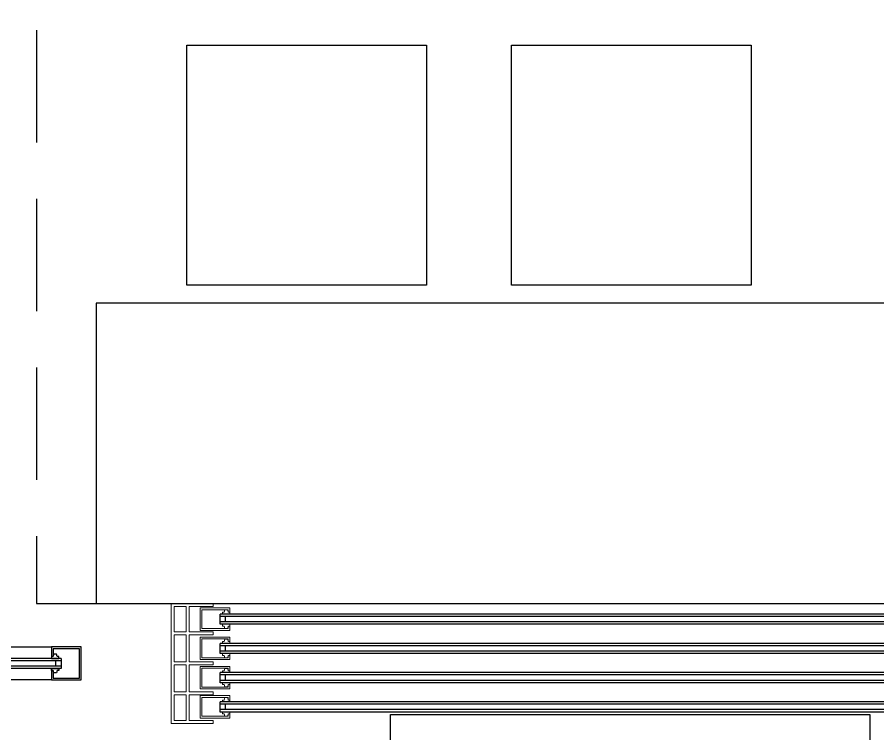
# Model space of a CAD drawing. Header units: centimetres. Extents: x 2135 to 5458, y 2057 to 4523.
# Drawn here: x 3054.4 to 3198, y 2824 to 2943.5 of the extents above; entities that cross this region are included whole.
import ezdxf

# ---------------------------------------------------------------- set-up
doc = ezdxf.new("R2010")
doc.units = ezdxf.units.CM
doc.header["$LTSCALE"] = 50
doc.linetypes.add('HIDDEN2', pattern=[0.1875, 0.125, -0.0625])
for name, color, linetype in [('BA_gor3', 163, 'Continuous'), ('BA_mat-cam', 131, 'Continuous'), ('BA_mat-izolasyon', 8, 'Continuous'), ('BA_mat_metal', 122, 'Continuous'), ('BA_mob-hareketli', 143, 'Continuous'), ('BA_mob-sabit', 120, 'Continuous'), ('BA_plan-iz-alt', 8, 'HIDDEN2')]:
    doc.layers.add(name, color=color, linetype=linetype)
doc.layers.add('BA_mat_steel', color=244, linetype='Continuous', lineweight=5)
doc.layers.add('S05_EPDM_Contorno', color=31, linetype='Continuous', lineweight=5)

# ---------------------------------------------------------------- blocks, each defined once
blk = doc.blocks.new('4lü giyotin plan')
at = {"layer": 'BA_mat-cam'}
for p, q in [((6246.8, 3427.57), (6245.1, 3427.57)), ((6246.4, 3426.67), (6245.5, 3426.67)), ((6251.68, 3427.57), (6249.98, 3427.57)), ((6251.28, 3426.67), (6250.38, 3426.67)), ((6256.55, 3427.57), (6254.85, 3427.57)), ((6256.15, 3426.67), (6255.25, 3426.67)), ((6261.43, 3427.57), (6259.73, 3427.57)), ((6261.03, 3426.67), (6260.13, 3426.67))]:
    blk.add_line(p, q, dxfattribs=at)
at = {"layer": 'BA_mat_steel', "ltscale": 10}
blk.add_lwpolyline([(6258.58, 3432.73), (6262.83, 3432.73), (6262.83, 3428.73), (6263.33, 3428.73), (6263.33, 3435.73), (6258.58, 3435.73), (6258.58, 3435.73), (6243.33, 3435.73), (6243.33, 3428.73), (6243.83, 3428.73), (6243.83, 3432.73), (6248.08, 3432.73), (6248.08, 3428.73), (6248.58, 3428.73), (6248.58, 3432.73), (6253.08, 3432.73), (6253.08, 3428.73), (6253.58, 3428.73), (6253.58, 3432.73), (6258.08, 3432.73), (6258.08, 3428.73), (6258.58, 3428.73)], close=True, dxfattribs=at)
at = {"layer": 'BA_mat_steel'}
for points in [[(6243.83, 3435.23), (6248.08, 3435.23), (6248.08, 3433.23), (6243.83, 3433.23)], [(6248.58, 3435.23), (6253.08, 3435.23), (6253.08, 3433.23), (6248.58, 3433.23)], [(6253.58, 3435.23), (6258.08, 3435.23), (6258.08, 3433.23), (6253.58, 3433.23)], [(6262.83, 3435.23), (6258.58, 3435.23), (6258.58, 3433.23), (6262.83, 3433.23)]]:
    blk.add_lwpolyline(points, close=True, dxfattribs=at)
at = {"layer": 'BA_mat_steel', "ltscale": 10}
blk.add_lwpolyline([(6258.58, 3433.23), (6258.58, 3435.23)], dxfattribs=at)
at = {"layer": 'BA_mat_steel'}
for points in [[(6247.1, 3425.92), (6247.82, 3425.92), (6247.82, 3430.92), (6244.07, 3430.92), (6244.07, 3425.92), (6244.8, 3425.92)], [(6251.98, 3425.92), (6252.69, 3425.92), (6252.69, 3430.92), (6248.94, 3430.92), (6248.94, 3425.92), (6249.68, 3425.92)], [(6256.85, 3425.92), (6257.57, 3425.92), (6257.57, 3430.92), (6253.82, 3430.92), (6253.82, 3425.92), (6254.55, 3425.92)], [(6261.73, 3425.92), (6262.44, 3425.92), (6262.44, 3430.92), (6258.69, 3430.92), (6258.69, 3425.92), (6259.43, 3425.92)], [(6247.1, 3426.22), (6247.52, 3426.22), (6247.52, 3430.62), (6244.37, 3430.62), (6244.37, 3426.22), (6244.8, 3426.22)], [(6251.98, 3426.22), (6252.39, 3426.22), (6252.39, 3430.62), (6249.24, 3430.62), (6249.24, 3426.22), (6249.68, 3426.22)], [(6256.85, 3426.22), (6257.27, 3426.22), (6257.27, 3430.62), (6254.12, 3430.62), (6254.12, 3426.22), (6254.55, 3426.22)], [(6261.73, 3426.22), (6262.14, 3426.22), (6262.14, 3430.62), (6258.99, 3430.62), (6258.99, 3426.22), (6259.43, 3426.22)]]:
    blk.add_lwpolyline(points, dxfattribs=at)
at = {"layer": 'S05_EPDM_Contorno'}
for points in [[(6244.8, 3425.92), (6245.1, 3425.92), (6245.1, 3427.16), (6244.8, 3427.16), (6244.8, 3426.89), (6244.4, 3426.78), (6244.4, 3426.31), (6244.8, 3426.19), (6244.8, 3425.92)], [(6247.1, 3425.92), (6246.8, 3425.92), (6246.8, 3427.16), (6247.1, 3427.16), (6247.1, 3426.89), (6247.5, 3426.78), (6247.5, 3426.31), (6247.1, 3426.19), (6247.1, 3425.92)], [(6249.68, 3425.92), (6249.98, 3425.92), (6249.98, 3427.16), (6249.68, 3427.16), (6249.68, 3426.89), (6249.28, 3426.78), (6249.28, 3426.31), (6249.68, 3426.19), (6249.68, 3425.92)], [(6251.98, 3425.92), (6251.68, 3425.92), (6251.68, 3427.16), (6251.98, 3427.16), (6251.98, 3426.89), (6252.38, 3426.78), (6252.38, 3426.31), (6251.98, 3426.19), (6251.98, 3425.92)], [(6254.55, 3425.92), (6254.85, 3425.92), (6254.85, 3427.16), (6254.55, 3427.16), (6254.55, 3426.89), (6254.15, 3426.78), (6254.15, 3426.31), (6254.55, 3426.19), (6254.55, 3425.92)], [(6256.85, 3425.92), (6256.55, 3425.92), (6256.55, 3427.16), (6256.85, 3427.16), (6256.85, 3426.89), (6257.25, 3426.78), (6257.25, 3426.31), (6256.85, 3426.19), (6256.85, 3425.92)], [(6259.43, 3425.92), (6259.73, 3425.92), (6259.73, 3427.16), (6259.43, 3427.16), (6259.43, 3426.89), (6259.03, 3426.78), (6259.03, 3426.31), (6259.43, 3426.19), (6259.43, 3425.92)], [(6261.73, 3425.92), (6261.43, 3425.92), (6261.43, 3427.16), (6261.73, 3427.16), (6261.73, 3426.89), (6262.13, 3426.78), (6262.13, 3426.31), (6261.73, 3426.19), (6261.73, 3425.92)]]:
    blk.add_lwpolyline(points, dxfattribs=at)
blk = doc.blocks.new('cephe')
at = {"layer": 'BA_mat-cam'}
for p, q in [((7009.86, 2843.96), (6838.7, 2843.96)), ((7009.86, 2843.56), (6838.7, 2843.56)), ((7009.86, 2842.66), (6838.7, 2842.66)), ((7009.86, 2842.26), (6838.7, 2842.26)), ((7009.86, 2839.08), (6838.7, 2839.08)), ((7009.86, 2838.68), (6838.7, 2838.68)), ((7009.86, 2837.78), (6838.7, 2837.78)), ((7009.86, 2837.38), (6838.7, 2837.38)), ((7009.86, 2834.21), (6838.7, 2834.21)), ((7009.86, 2833.81), (6838.7, 2833.81)), ((7009.86, 2832.91), (6838.7, 2832.91)), ((7009.86, 2832.51), (6838.7, 2832.51)), ((7009.86, 2829.33), (6838.7, 2829.33)), ((7009.86, 2828.93), (6838.7, 2828.93)), ((7009.86, 2828.03), (6838.7, 2828.03)), ((7009.86, 2827.63), (6838.7, 2827.63))]:
    blk.add_line(p, q, dxfattribs=at)
at = {"layer": 'BA_mat_steel', "xscale": -1, "rotation": 90}
blk.add_blockref('4lü giyotin plan', (10266.26, 9089.06), dxfattribs=at)
blk = doc.blocks.new('234567YTGFD')
at = {"layer": 'BA_gor3'}
for points in [[(5729.55, 2831.24), (5753.8, 2831.24)], [(5753.8, 2825.74), (5729.55, 2825.74)]]:
    blk.add_lwpolyline(points, dxfattribs=at)
at = {"layer": 'BA_mat-cam'}
for p, q in [((5755.45, 2829.33), (5727.91, 2829.33)), ((5755.45, 2828.93), (5727.91, 2828.93)), ((5755.45, 2828.03), (5727.91, 2828.03)), ((5754.55, 2828.03), (5754.55, 2828.93)), ((5755.45, 2827.63), (5727.91, 2827.63))]:
    blk.add_line(p, q, dxfattribs=at)
blk.add_lwpolyline([(5755.45, 2829.33), (5755.45, 2827.63)], dxfattribs=at)
at = {"layer": 'BA_mat-izolasyon'}
for points in [[(5753.8, 2829.63), (5753.8, 2829.33), (5755.04, 2829.33), (5755.04, 2829.63), (5754.77, 2829.63), (5754.66, 2830.03), (5754.19, 2830.03), (5754.07, 2829.63), (5753.8, 2829.63)], [(5753.8, 2827.33), (5753.8, 2827.63), (5755.04, 2827.63), (5755.04, 2827.33), (5754.77, 2827.33), (5754.66, 2826.93), (5754.19, 2826.93), (5754.07, 2827.33), (5753.8, 2827.33)]]:
    blk.add_lwpolyline(points, dxfattribs=at)
at = {"layer": 'BA_mat_metal'}
for points in [[(5753.8, 2827.33), (5753.8, 2825.74), (5758.8, 2825.74), (5758.8, 2831.24), (5753.8, 2831.24), (5753.8, 2829.63)], [(5754.1, 2827.33), (5754.1, 2826.04), (5758.5, 2826.04), (5758.5, 2830.94), (5754.1, 2830.94), (5754.1, 2829.63)]]:
    blk.add_lwpolyline(points, dxfattribs=at)

msp = doc.modelspace()

# ---------------------------------------------------------------- linework, layer by layer
at = {"layer": 'BA_mob-hareketli'}
msp.add_lwpolyline([(3116.67, 2827.23), (3196.67, 2827.23), (3196.67, 2707.23), (3116.67, 2707.23), (3116.67, 2827.23)], dxfattribs=at)
at = {"layer": 'BA_mob-sabit'}
for points in [[(3082.69, 2938.82), (3122.69, 2938.82), (3122.69, 2898.82), (3082.69, 2898.82), (3082.69, 2938.82)], [(3136.87, 2938.82), (3176.87, 2938.82), (3176.87, 2898.82), (3136.87, 2898.82), (3136.87, 2938.82)]]:
    msp.add_lwpolyline(points, dxfattribs=at)
msp.add_lwpolyline([(3677.57, 2895.82), (3067.57, 2895.82), (3067.57, 2845.73), (3677.57, 2845.73)], close=True, dxfattribs=at)
at = {"layer": 'BA_plan-iz-alt', "ltscale": 3}
msp.add_lwpolyline([(3687.57, 2845.73), (3687.57, 3250.73), (3647.57, 3250.73), (3647.57, 3188.73), (3097.57, 3188.73), (3097.57, 3250.73), (3057.57, 3250.73), (3057.57, 2845.73), (3687.57, 2845.73)], dxfattribs=at)

# ---------------------------------------------------------------- block references
at = {"layer": 'BA_mat-cam'}
for name, p in [('cephe', (-3750.46, 0)), ('234567YTGFD', (-2693.73, 7.24))]:
    msp.add_blockref(name, p, dxfattribs=at)

doc.saveas('drawing.dxf')
